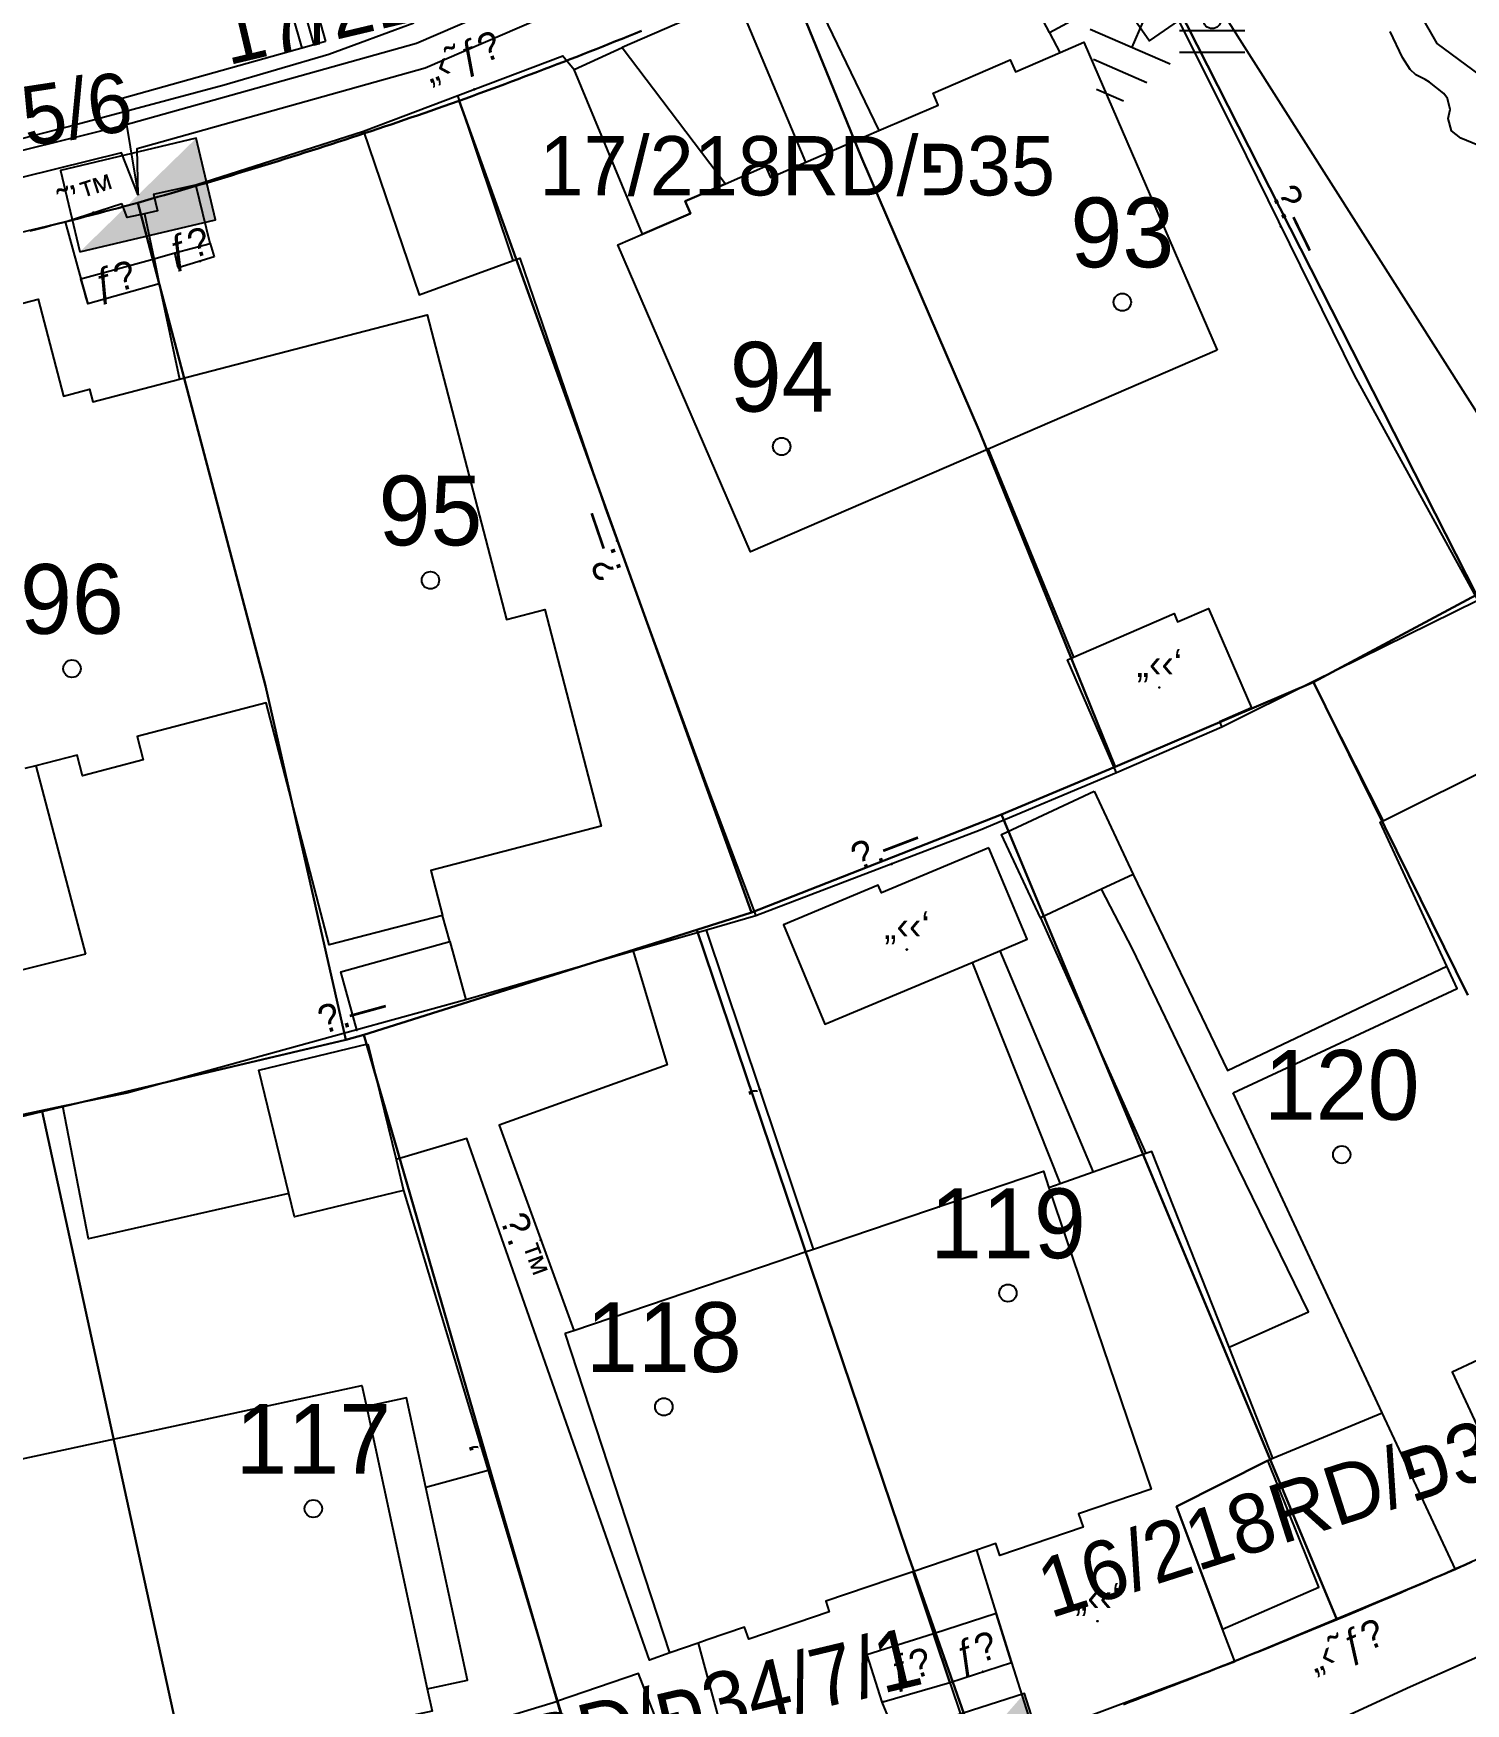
# Model space of a CAD drawing. Header units: metres. Extents: x 218299 to 220222, y 572714 to 574340.
# Drawn here: x 218894.91 to 218935.96, y 573434.64 to 573482.52 of the extents above; entities that cross this region are included whole.
import ezdxf
from ezdxf.enums import TextEntityAlignment as Align

# ---------------------------------------------------------------- set-up
doc = ezdxf.new("R2010")
doc.units = ezdxf.units.M
doc.header["$MEASUREMENT"] = 0
doc.linetypes.add('DASH15', pattern=[1.5, 1, -0.5])
for name, color, linetype in [('1602', 44, 'Continuous'), ('1603', 44, 'Continuous'), ('6011', 10, 'Continuous'), ('6151', 102, 'CABLEUNDEXIST03'), ('6201', 7, 'Continuous'), ('6241', 7, 'Continuous'), ('6261', 7, 'Continuous'), ('6561', 7, 'Continuous'), ('6701', 7, 'DASH15'), ('68154', 7, 'Continuous'), ('6911', 3, 'Continuous'), ('A_POINTS', 2, 'Continuous'), ('M2200', 253, 'Continuous'), ('M2207', 253, 'Continuous'), ('M2220', 253, 'Continuous'), ('M2401', 7, 'Continuous'), ('M2404', 7, 'Continuous'), ('M2407', 253, 'Continuous'), ('M2408', 253, 'Continuous'), ('M2412', 253, 'Continuous'), ('M2601', 253, 'Continuous'), ('M2602', 253, 'Continuous'), ('M2605', 253, 'Continuous'), ('M2612', 253, 'Continuous')]:
    doc.layers.add(name, color=color, linetype=linetype)
doc.styles.add('HEBTXT', font='HEBTXT')
doc.styles.add('MAVAT_HEBTXT', font='HEBTXT')
doc.linetypes.add('CABLEUNDEXIST03', pattern='A,3.5,[222,elecad.shx,S=0.01,R=0,X=0,Y=0],1.5', length=5)

# ---------------------------------------------------------------- blocks, each defined once
blk = doc.blocks.new('6261')
blk.add_lwpolyline([(-2, -1.2), (2, -1.2), (2, 1.2), (-2, 1.2)], close=True)
at = {"color": 0}
blk.add_solid([(2, 1.2), (-2, -1.2), (2, -1.2)], dxfattribs=at)
at = {"color": 0, "style": 'HEBTXT'}
blk.add_attdef('PIL_NAME', (2.689, 2.418), '', height=1.7, dxfattribs=at)
at = {"style": 'HEBTXT'}
blk.add_attdef('CAMUT_MONIM', (2.489, 0.218), '', height=1.7, dxfattribs=at)
at = {"color": 0, "style": 'HEBTXT', "flags": 1}
for tag, p in [('TYPE', (2.585, -1.773)), ('MAP_TYPE', (2.689, -3.782))]:
    blk.add_attdef(tag, p, '', height=1.7, dxfattribs=at)
blk = doc.blocks.new('6911')
at = {"layer": 'A_POINTS'}
blk.add_circle((0, 0), 0.25, dxfattribs=at)
at = {"color": 0, "style": 'HEBTXT', "flags": 1}
blk.add_attdef('CODE', (-2.918, 6.399), '', height=1.7, dxfattribs=at)
at = {"color": 0, "style": 'HEBTXT'}
for tag, p in [('PATH', (0.169, 4.708)), ('HTCH', (0.169, 2.708))]:
    blk.add_attdef(tag, text='', height=1.7, dxfattribs=at).set_placement(p, align=Align.MIDDLE_CENTER)
blk = doc.blocks.new('68154')
at = {"color": 0}
for p, q in [((0.9375, 0.9375), (-0.9375, 0.9375)), ((0.9375, 0.3125), (-0.9375, 0.3125)), ((0.9375, -0.3125), (-0.9375, -0.3125)), ((0.9375, -0.9375), (-0.9375, -0.9375))]:
    blk.add_line(p, q, dxfattribs=at)
at = {"layer": 'A_POINTS'}
blk.add_circle((0, 0), 0.25, dxfattribs=at)
blk = doc.blocks.new('6201')
at = {"color": 0}
blk.add_solid([(-2, 1), (2, 1), (0, 4.464)], dxfattribs=at)
at = {"color": 0, "style": 'HEBTXT'}
for tag, p, height in [('TRN_NAME', (2.777, 4.893), 3), ('POWER', (2.777, 1.493), 2)]:
    blk.add_attdef(tag, p, '', height=height, dxfattribs=at)
blk = doc.blocks.new('6561')
at = {"color": 0}
blk.add_line((0, 0), (-1.62, -3.72), dxfattribs=at)
at = {"color": 0, "flags": 128}
for points in [[(-2.812, -3.202), (-0.519, -4.199)], [(-2.718, -4.061), (-1.185, -4.727)], [(-2.624, -4.919), (-1.851, -5.255)]]:
    blk.add_lwpolyline(points, dxfattribs=at)
at = {"color": 0, "style": 'HEBTXT'}
for tag, p in [('TYPE', (1.691, -1.644)), ('DESC', (1.691, -4.209))]:
    blk.add_attdef(tag, p, '', height=1.5, dxfattribs=at)
blk = doc.blocks.new('6241')
at = {"color": 0}
blk.add_lwpolyline([(-2, -1.2), (2, -1.2), (2, 1.2), (-2, 1.2)], close=True, dxfattribs=at)
blk.add_lwpolyline([(-2, -1.2), (2, -1.2), (2, 1.2), (-2, 1.2)], close=True, dxfattribs=at)
at = {"color": 0, "const_width": 0.48}
blk.add_lwpolyline([(-1.44, 0), (1.44, 0)], dxfattribs=at)
blk.add_lwpolyline([(-1.44, 0), (1.44, 0)], dxfattribs=at)
at = {"color": 0, "style": 'HEBTXT'}
blk.add_attdef('PIL_NAME', (2.42, 1.776), '', height=1.7, dxfattribs=at)
at = {"color": 0, "style": 'HEBTXT', "flags": 1}
for tag, p in [('TYPE', (2.43, -0.61)), ('MAP_TYPE', (2.423, -2.677))]:
    blk.add_attdef(tag, p, '', height=1.7, dxfattribs=at)
blk = doc.blocks.new('1603')
at = {"layer": 'A_POINTS'}
blk.add_circle((0, 0), 0.25, dxfattribs=at)
at = {"color": 0, "style": 'HEBTXT'}
blk.add_attdef('PARCEL_NUM', text='', height=2, dxfattribs=at).set_placement((0, 1), align=Align.CENTER)
at = {"color": 0, "style": 'HEBTXT', "flags": 1}
blk.add_attdef('LOT_NUM', text='', height=2, dxfattribs=at).set_placement((0, -2.5), align=Align.CENTER)
blk = doc.blocks.new('M2407')
blk.add_circle((0, 0), 0.025)
at = {"style": 'MAVAT_HEBTXT'}
blk.add_attdef('NAME', text='', height=0.8, dxfattribs=at).set_placement((0, 1.592), align=Align.MIDDLE)
blk = doc.blocks.new('M2408')
blk.add_circle((0, 0), 0.025)
at = {"style": 'MAVAT_HEBTXT'}
blk.add_attdef('NAME', text='', height=0.8, dxfattribs=at).set_placement((0, 1.592), align=Align.MIDDLE)
blk = doc.blocks.new('M2601')
blk.add_circle((0, 0), 0.025)
at = {"style": 'MAVAT_HEBTXT'}
blk.add_attdef('NAME', text='', height=0.8, dxfattribs=at).set_placement((0, 1.592), align=Align.MIDDLE)
blk = doc.blocks.new('M2605')
blk.add_circle((0, 0), 0.025)
at = {"style": 'MAVAT_HEBTXT'}
blk.add_attdef('NAME', text='', height=0.8, dxfattribs=at).set_placement((0, 1.592), align=Align.MIDDLE)
blk = doc.blocks.new('M2612')
blk.add_circle((0, 0), 0.025)
at = {"style": 'MAVAT_HEBTXT'}
blk.add_attdef('NAME', text='', height=0.8, dxfattribs=at).set_placement((0, 1.592), align=Align.MIDDLE)
blk = doc.blocks.new('M2207')
blk.add_circle((0, 0), 0.025)
at = {"style": 'MAVAT_HEBTXT'}
blk.add_attdef('NAME', text='', height=0.8, dxfattribs=at).set_placement((0, 1.592), align=Align.MIDDLE)
blk = doc.blocks.new('M2412')
blk.add_circle((0, 0), 0.025)
at = {"style": 'MAVAT_HEBTXT'}
blk.add_attdef('NAME', text='', height=0.8, dxfattribs=at).set_placement((0, 1.592), align=Align.MIDDLE)
blk = doc.blocks.new('111')
at = {"layer": 'M2200'}
for points in [[(218928.838, 573473.44, 575.52), (218922.276, 573470.603, 575.52), (218915.462, 573467.656, 575.52), (218911.655, 573476.459, 575.28), (218912.369, 573476.768, 575.362), (218913.74, 573477.361, 575.52), (218913.74, 573477.361, 575.52), (218913.587, 573477.715, 575.52), (218913.587, 573477.715, 575.52), (218914.741, 573478.214, 575.52), (218915.895, 573478.713, 575.52), (218916.034, 573478.391, 575.52), (218917.047, 573478.829, 575.52), (218918.438, 573479.431, 575.52), (218919.145, 573479.737, 575.52), (218920.842, 573480.47, 575.52), (218920.842, 573480.47, 575.52), (218920.694, 573480.811, 575.52), (218920.694, 573480.811, 575.52), (218922.905, 573481.767, 575.52), (218922.905, 573481.767, 575.52), (218923.055, 573481.42, 575.52), (218923.055, 573481.42, 575.52), (218924.339, 573481.975, 575.52), (218925.02, 573482.27, 575.52)], [(218929.296, 573452.146, 570.96), (218935.719, 573455.14, 571.44), (218935.424, 573455.777, 571.44), (218933.51, 573459.908, 571.44), (218933.595, 573459.95, 571.44), (218940.359, 573463.322, 571.44), (218942.881, 573457.913, 571.44), (218942.809, 573457.879, 571.44), (218946.533, 573449.892, 570.96), (218946.533, 573449.892, 570.96), (218944.521, 573448.954, 570.84), (218944.705, 573448.559, 570.84), (218942.48, 573447.521, 570.84), (218942.369, 573447.759, 570.84), (218940.072, 573446.688, 570.84), (218937.612, 573445.541, 570.84), (218937.785, 573445.168, 570.84), (218935.572, 573444.136, 570.84), (218937.688, 573439.598, 570.723), (218937.755, 573439.453, 570.72), (218935.668, 573438.48, 570.72), (218935.668, 573438.48, 570.72), (218933.572, 573442.976, 570.799)], [(218904.498, 573453.556, 572.4), (218905.301, 573450.234, 571.453), (218905.515, 573449.347, 571.2), (218905.515, 573449.347, 571.2), (218902.388, 573448.591, 570.96), (218902.226, 573449.258, 571.15), (218901.371, 573452.801, 572.16), (218904.498, 573453.556, 572.4)], [(218910.15, 573445.254, 571.2), (218910.4, 573445.338, 571.2), (218916.286, 573447.333, 571.2), (218917.003, 573447.576, 571.2), (218917.266, 573447.665, 571.2), (218923.856, 573449.899, 571.2), (218924.018, 573449.423, 571.2), (218926.946, 573440.78, 571.2), (218926.946, 573440.78, 571.2), (218924.863, 573440.074, 571.2), (218924.863, 573440.074, 571.2), (218924.993, 573439.692, 571.2), (218924.993, 573439.692, 571.2), (218922.612, 573438.885, 571.2), (218922.612, 573438.885, 571.2), (218922.497, 573439.225, 571.2), (218922.497, 573439.225, 571.2), (218921.939, 573439.037, 571.186), (218920.118, 573438.419, 571.141), (218919.453, 573438.194, 571.125), (218917.618, 573437.572, 571.08), (218917.721, 573437.267, 571.08), (218915.411, 573436.485, 571.08), (218915.294, 573436.831, 571.08), (218914.221, 573436.462, 571.14), (218913.961, 573436.373, 571.154), (218913.148, 573436.093, 571.2), (218913.148, 573436.093, 571.2)], [(218890.059, 573440.684, 571.44), (218890.24, 573440.722, 571.437), (218904.319, 573443.76, 571.2), (218904.451, 573443.15, 571.207), (218906.196, 573435.058, 571.311), (218906.335, 573434.417, 571.32), (218904.114, 573433.938, 571.32), (218904.221, 573433.442, 571.32), (218901.928, 573432.947, 571.32), (218901.829, 573433.405, 571.32), (218899.209, 573432.84, 571.32), (218899.688, 573430.62, 570.84), (218899.397, 573430.557, 570.835), (218892.567, 573429.084, 570.72), (218891.335, 573434.794, 572.64), (218889.921, 573434.49, 570.84), (218889.496, 573436.462, 570.84), (218890.087, 573436.59, 571.596), (218890.905, 573436.766, 572.64)]]:
    blk.add_polyline3d(points, close=True, dxfattribs=at)
blk.add_polyline3d([(218892.218, 573474.165, 575.28), (218895.043, 573474.901, 575.28), (218895.767, 573472.124, 575.88), (218896.52, 573472.32, 575.76), (218896.614, 573471.958, 575.76), (218899.093, 573472.605, 575.76), (218901.404, 573473.207, 575.76), (218906.194, 573474.455, 575.76), (218908.472, 573465.716, 576.48), (218909.565, 573466.001, 576.24), (218911.182, 573459.795, 576.24), (218906.302, 573458.523, 576.48), (218906.638, 573457.235, 576.24), (218906.638, 573457.235, 576.24), (218903.39, 573456.388, 576.24), (218901.582, 573463.326, 576.48), (218897.879, 573462.361, 575.52), (218898.053, 573461.694, 575.04), (218896.315, 573461.241, 575.04), (218896.16, 573461.833, 575.76), (218894.982, 573461.526, 575.76), (218894.666, 573461.444, 575.76)], dxfattribs=at)
at = {"layer": 'M2207'}
for points in [[(218921.754, 573486.846, 574.98), (218916.854, 573484.477, 574.98), (218917.006, 573484.162, 574.99), (218919.145, 573479.737, 575.13), (218920.842, 573480.47, 575.13), (218920.694, 573480.811, 575.13), (218922.905, 573481.767, 575.13), (218923.055, 573481.42, 575.13), (218924.339, 573481.975, 575.13), (218924.039, 573482.542, 575.113), (218924.033, 573482.552, 575.112), (218921.754, 573486.846, 574.98)], [(218945.979, 573483.02, 574.86), (218943.831, 573480.956, 574.62), (218940.724, 573479.985, 574.62), (218937.59, 573480.432, 574.62), (218935.148, 573482.236, 574.62), (218933.687, 573484.794, 574.62), (218934.204, 573484.968, 574.62), (218936.8, 573485.842, 574.62), (218936.8, 573485.842, 574.62), (218937.503, 573484.502, 574.62), (218938.882, 573483.464, 574.62), (218940.537, 573483.33, 574.62), (218941.867, 573483.68, 574.62), (218943.105, 573484.842, 574.62), (218943.105, 573484.842, 574.62), (218945.979, 573483.02, 574.86), (218945.979, 573483.02, 574.86)], [(218912.369, 573476.768, 574.755), (218910.404, 573481.485, 574.755), (218910.404, 573481.485, 574.755), (218911.78, 573482.121, 574.68), (218911.78, 573482.121, 574.68), (218911.78, 573482.121, 574.68), (218914.741, 573478.214, 574.68), (218913.587, 573477.715, 574.68), (218913.74, 573477.361, 574.68)], [(218925.954, 573461.325, 575.16), (218925.954, 573461.325, 575.16), (218924.549, 573464.562, 575.16), (218924.718, 573464.636, 575.153), (218927.602, 573465.888, 575.04), (218927.705, 573465.651, 575.04), (218928.587, 573466.034, 574.56), (218929.823, 573463.185, 574.56), (218928.904, 573462.786, 575.04), (218928.97, 573462.634, 575.04), (218928.97, 573462.634, 575.04)], [(218925.311, 573460.801, 571.08), (218926.43, 573458.412, 571.08), (218926.43, 573458.412, 571.08), (218925.52, 573457.986, 570.915), (218923.778, 573457.169, 570.6), (218923.778, 573457.169, 570.6), (218922.658, 573459.558, 570.6), (218925.311, 573460.801, 571.08)], [(218922.296, 573459.175, 571.32), (218919.216, 573457.884, 571.44), (218919.125, 573458.1, 571.08), (218916.404, 573456.96, 571.08), (218917.596, 573454.118, 570.84), (218921.814, 573455.887, 571.014), (218922.606, 573456.22, 571.047), (218923.396, 573456.551, 571.08)], [(218907.307, 573454.818, 575.76), (218907.307, 573454.818, 575.76), (218904.178, 573453.952, 575.76), (218904.178, 573453.952, 575.76), (218903.717, 573455.616, 575.76), (218906.847, 573456.482, 575.76), (218906.847, 573456.482, 575.76), (218907.307, 573454.818, 575.76)], [(218904.451, 573443.15, 571.08), (218906.196, 573435.058, 571.08), (218907.348, 573435.307, 570.96), (218906.157, 573440.829, 570.96), (218905.603, 573443.399, 570.96), (218904.451, 573443.15, 571.08)], [(218930.293, 573441.606, 569.28), (218927.671, 573440.284, 569.28), (218928.994, 573436.773, 569.28), (218931.749, 573437.974, 569.28), (218930.293, 573441.606, 569.28)], [(218909.93, 573434.706, 570.48), (218909.93, 573434.706, 570.48), (218911.423, 573429.813, 569.76), (218911.423, 573429.813, 569.76), (218908.185, 573428.825, 569.52), (218908.09, 573429.138, 569.581), (218906.692, 573433.718, 570.48), (218909.928, 573434.706, 570.48)]]:
    blk.add_polyline3d(points, close=True, dxfattribs=at)
blk.add_polyline3d([(218923.609, 573433.705, 570.72), (218929.344, 573435.845, 570.72), (218929.344, 573435.845, 570.72), (218929.344, 573435.845, 570.72), (218928.994, 573436.773, 570.77), (218927.671, 573440.284, 570.96), (218927.671, 573440.284, 570.96), (218930.293, 573441.606, 570.732), (218930.432, 573441.677, 570.72), (218930.432, 573441.677, 570.72), (218929.179, 573444.858, 570.763), (218926.969, 573450.469, 570.84), (218926.795, 573450.407, 570.854), (218925.285, 573449.872, 570.977), (218924.338, 573449.536, 571.054), (218924.018, 573449.423, 571.08), (218926.946, 573440.78, 571.08), (218924.863, 573440.074, 570.96), (218924.993, 573439.692, 570.96), (218922.612, 573438.885, 570.96), (218922.497, 573439.225, 570.96), (218921.939, 573439.037, 570.96), (218922.507, 573437.224, 570.878), (218922.508, 573437.219, 570.878), (218922.947, 573435.819, 570.815), (218923.609, 573433.705, 570.72)], dxfattribs=at)
at = {"layer": 'M2220', "lineweight": -3}
blk.add_lwpolyline([(218936.312, 573479.323), (218935.826, 573479.518), (218935.558, 573479.729), (218935.456, 573480.084), (218935.514, 573480.345), (218935.437, 573480.66), (218935.34, 573480.802), (218934.927, 573481.121), (218934.799, 573481.198), (218934.533, 573481.337), (218934.369, 573481.484), (218934.149, 573481.834), (218933.801, 573482.575)], dxfattribs=at)
at = {"layer": 'M2401'}
for points in [[(218905.814, 573482.818, 572.374), (218903.375, 573481.917, 572.374), (218900.38, 573481.035, 572.614), (218896.128, 573479.901, 572.614), (218891.815, 573478.794, 572.734), (218888.449, 573477.881, 572.614), (218884.323, 573477.061, 572.854), (218880.572, 573476.5, 572.974), (218876.607, 573475.884, 572.974), (218871.714, 573475.392, 572.974), (218867.312, 573475.076, 572.974), (218863.38, 573474.967, 573.094), (218859.638, 573474.811, 573.214), (218856.486, 573474.817, 573.094), (218851.965, 573474.871, 573.094), (218847.898, 573475.197, 573.094), (218847.039, 573475.268, 573.183)], [(218890.258, 573422.659, 567.574), (218895.995, 573423.601, 567.574), (218902.313, 573424.95, 567.574), (218908.053, 573426.279, 567.334), (218914.556, 573428.092, 567.214), (218919.699, 573429.62, 567.214), (218924.56, 573431.131, 567.214), (218927.935, 573432.336, 567.214), (218931.189, 573433.657, 567.201), (218934.377, 573435.128, 567.094), (218940.265, 573437.732, 567.214), (218945.067, 573440.024, 567.094), (218950.467, 573442.813, 566.974), (218952.141, 573443.683, 567.051), (218955.66, 573445.512, 567.214), (218961.036, 573448.525, 567.094)]]:
    blk.add_polyline3d(points, dxfattribs=at)
at = {"layer": 'M2404'}
for points in [[(218905.814, 573482.818, 572.374), (218903.375, 573481.917, 572.374), (218900.38, 573481.035, 572.614), (218896.128, 573479.901, 572.614), (218891.815, 573478.794, 572.734), (218888.449, 573477.881, 572.614), (218884.323, 573477.061, 572.854), (218880.572, 573476.5, 572.974), (218876.607, 573475.884, 572.974), (218871.714, 573475.392, 572.974), (218867.312, 573475.076, 572.974), (218863.38, 573474.967, 573.094), (218859.638, 573474.811, 573.214), (218856.486, 573474.817, 573.094), (218851.965, 573474.871, 573.094), (218847.898, 573475.197, 573.094), (218847.039, 573475.268, 573.183)], [(218890.258, 573422.659, 567.574), (218895.995, 573423.601, 567.574), (218902.313, 573424.95, 567.574), (218908.053, 573426.279, 567.334), (218914.556, 573428.092, 567.214), (218919.699, 573429.62, 567.214), (218924.56, 573431.131, 567.214), (218927.935, 573432.336, 567.214), (218931.189, 573433.657, 567.201), (218934.377, 573435.128, 567.094), (218940.265, 573437.732, 567.214), (218945.067, 573440.024, 567.094), (218950.467, 573442.813, 566.974), (218952.141, 573443.683, 567.051), (218955.66, 573445.512, 567.214), (218961.036, 573448.525, 567.094)]]:
    blk.add_polyline3d(points, dxfattribs=at)
at = {"layer": 'M2407'}
for points in [[(218908.658, 573476.01, 572.827), (218907.069, 573480.739, 572.48)], [(218894.982, 573461.526, 573.07), (218896.397, 573456.125, 572.895)], [(218926.43, 573458.412, 568.65), (218929.132, 573452.789, 568.515), (218935.424, 573455.777, 568.425)], [(218929.179, 573444.858, 568.395), (218931.456, 573445.868, 568.395), (218928.644, 573451.619, 568.575), (218926.416, 573456.276, 568.575), (218925.52, 573457.986, 568.575)], [(218906.847, 573456.482, 573.335), (218906.638, 573457.235, 573.335)], [(218896.397, 573456.125, 572.895), (218892.76, 573455.212, 573.07)], [(218912.095, 573456.205, 568.65), (218913.075, 573452.949, 568.65), (218908.258, 573451.216, 568.74), (218910.4, 573445.338, 568.65)], [(218922.606, 573456.22, 568.605), (218925.285, 573449.872, 568.425)], [(218921.814, 573455.887, 568.605), (218924.338, 573449.536, 568.515)], [(218902.226, 573449.258, 568.909), (218896.486, 573447.96, 568.909), (218895.755, 573451.761, 568.909)], [(218913.148, 573436.093, 568.549), (218912.564, 573435.88, 568.549), (218907.332, 573450.838, 568.639), (218905.301, 573450.234, 568.639)], [(218907.94, 573441.324, 568.729), (218906.157, 573440.829, 568.729)]]:
    blk.add_polyline3d(points, dxfattribs=at)
at = {"layer": 'M2408'}
for points in [[(218904.373, 573479.721, 572.565), (218907.069, 573480.739, 572.48), (218910.084, 573481.878, 572.385), (218910.404, 573481.485, 572.385)], [(218898.346, 573477.91, 572.655), (218899.561, 573478.18, 572.655)], [(218935.668, 573438.48, 567.105), (218929.344, 573435.845, 567.105)]]:
    blk.add_polyline3d(points, dxfattribs=at)
at = {"layer": 'M2412'}
for points in [[(218900.092, 573476.114, 573.105), (218899.061, 573475.803, 573.105), (218898.963, 573476.234, 572.73), (218899.974, 573476.496, 572.73), (218899.974, 573476.496, 572.73)], [(218898.516, 573475.342, 573.03), (218896.472, 573474.766, 573.03), (218896.472, 573474.766, 573.03), (218896.447, 573474.856, 572.955), (218896.422, 573474.946, 572.88), (218896.371, 573475.126, 572.73), (218896.27, 573475.485, 572.43), (218896.27, 573475.485, 572.43), (218898.365, 573476.057, 572.43)], [(218922.508, 573437.219, 568.605), (218920.711, 573436.641, 568.605), (218921.178, 573435.243, 567.705), (218922.947, 573435.819, 567.705)], [(218920.711, 573436.641, 568.605), (218918.793, 573436.031, 568.53), (218918.793, 573436.031, 568.53), (218919.223, 573434.678, 567.48), (218919.223, 573434.678, 567.48), (218921.178, 573435.243, 567.555)]]:
    blk.add_polyline3d(points, close=True, dxfattribs=at)
at = {"layer": 'M2601'}
for points in [[(218898.361, 573476.075, 574.68), (218898.365, 573476.057, 574.68), (218898.516, 573475.342, 574.68), (218899.093, 573472.605, 574.68)], [(218922.276, 573470.603, 575.055), (218924.718, 573464.636, 574.605)], [(218923.778, 573457.169, 569.955), (218926.795, 573450.407, 569.955)], [(218917.266, 573447.665, 569.955), (218914.199, 573456.815, 570.255)], [(218905.515, 573449.347, 570.255), (218907.94, 573441.324, 570.13), (218908.433, 573439.694, 570.105), (218909.928, 573434.706, 569.955)]]:
    blk.add_polyline3d(points, dxfattribs=at)
at = {"layer": 'M2602'}
for points in [[(218898.346, 573477.91, 574.155), (218898.346, 573477.91, 574.155), (218898.46, 573477.435, 574.155), (218898.09, 573477.352, 574.155), (218897.6, 573477.243, 574.155), (218897.447, 573477.648, 574.155)], [(218898.09, 573477.352, 573.93), (218898.361, 573476.075, 573.93), (218898.363, 573476.064, 573.93), (218898.462, 573476.093, 573.93), (218898.963, 573476.234, 573.93)], [(218931.583, 573463.928, 570.105), (218933.595, 573459.95, 570.105)], [(218920.118, 573438.419, 569.576), (218920.711, 573436.641, 569.342), (218921.178, 573435.243, 569.159), (218921.178, 573435.243, 569.159), (218921.823, 573433.31, 568.905)], [(218913.961, 573436.373, 570.705), (218915.14, 573432.02, 570.555), (218918.926, 573433.183, 570.555)]]:
    blk.add_polyline3d(points, dxfattribs=at)
at = {"layer": 'M2605'}
for points in [[(218924.033, 573482.552, 572.88), (218927.078, 573484.206, 572.88), (218927.078, 573484.206, 572.88), (218927.122, 573484.118, 572.88), (218927.166, 573484.029, 572.88), (218929.362, 573479.632, 572.88), (218932.764, 573472.724, 572.73), (218936.311, 573466.268, 572.58), (218936.311, 573466.268, 572.58), (218931.583, 573463.928, 572.483), (218928.97, 573462.634, 572.43)], [(218917.047, 573478.829, 572.955), (218915.072, 573483.556, 572.955), (218911.78, 573482.121, 572.955)], [(218899.974, 573476.496, 573.255), (218899.561, 573478.18, 573.255), (218899.561, 573478.18, 573.255), (218899.561, 573478.18, 573.255), (218904.373, 573479.721, 573.405), (218904.373, 573479.721, 573.405), (218905.969, 573475.026, 573.405), (218908.658, 573476.01, 573.405), (218908.85, 573476.08, 573.405), (218911.298, 573468.92, 573.405), (218914.175, 573461.049, 573.405), (218915.617, 573457.225, 573.405), (218915.617, 573457.225, 573.405), (218914.199, 573456.815, 573.405), (218912.095, 573456.205, 573.405), (218908.028, 573455.027, 573.405), (218907.307, 573454.818, 573.405)], [(218891.454, 573476.091, 573.18), (218895.815, 573477.124, 573.18), (218895.815, 573477.124, 573.18), (218896.27, 573475.485, 573.18), (218896.472, 573474.766, 573.18)], [(218925.954, 573461.325, 572.43), (218922.045, 573459.677, 572.43), (218915.617, 573457.225, 572.43)], [(218904.178, 573453.952, 572.805), (218897.583, 573452.143, 572.805), (218895.755, 573451.761, 572.805), (218893.483, 573451.286, 572.805), (218887.66, 573450.068, 572.805), (218882.196, 573449.218, 572.805), (218880.374, 573448.935, 572.805), (218871.017, 573447.822, 572.805), (218870.572, 573447.769, 572.805), (218866.475, 573447.725, 572.96), (218864.913, 573447.708, 573.018), (218859.255, 573447.647, 573.232), (218858.644, 573447.64, 573.255), (218856.823, 573447.688, 573.255), (218847.777, 573447.925, 573.255), (218847.581, 573447.93, 573.255), (218837.478, 573448.898, 573.255), (218836.447, 573448.996, 573.255), (218836.006, 573449.038, 573.255), (218829.366, 573449.962, 573.255)], [(218930.432, 573441.677, 568.305), (218933.572, 573442.976, 568.305)], [(218918.793, 573436.031, 568.455), (218919.223, 573434.678, 568.455), (218920.222, 573432.279, 568.455), (218920.288, 573432.119, 568.455), (218914.304, 573430.2, 568.455), (218914.155, 573430.586, 568.455), (218912.252, 573435.502, 568.455), (218909.93, 573434.706, 568.455)]]:
    blk.add_polyline3d(points, dxfattribs=at)
at = {"layer": 'M2612'}
blk.add_polyline3d([(218895.815, 573477.124, 574.23), (218897.447, 573477.648, 574.23)], dxfattribs=at)
at = {"layer": 'M2207'}
ref = blk.add_blockref('M2207', (218927.18, 573463.771), dxfattribs=dict(at, xscale=0.5, yscale=0.5, zscale=0.5))
ref.add_attrib('NAME', '„‹‹‘', dxfattribs={"layer": '0', "height": 0.8, "style": 'MAVAT_HEBTXT'}).set_placement((218927.18, 573464.396), align=Align.MIDDLE)
ref = blk.add_blockref('M2207', (218919.944, 573456.255), dxfattribs=dict(at, xscale=0.5, yscale=0.5, zscale=0.5))
ref.add_attrib('NAME', '„‹‹‘', dxfattribs={"layer": '0', "height": 0.8, "style": 'MAVAT_HEBTXT'}).set_placement((218919.944, 573456.88), align=Align.MIDDLE)
ref = blk.add_blockref('M2207', (218925.411, 573436.998), dxfattribs=dict(at, xscale=0.5, yscale=0.5, zscale=0.5))
ref.add_attrib('NAME', '„‹‹‘', dxfattribs={"layer": '0', "height": 0.8, "style": 'MAVAT_HEBTXT'}).set_placement((218925.411, 573437.623), align=Align.MIDDLE)
at = {"layer": 'M2407'}
ref = blk.add_blockref('M2407', (218909.456, 573447.927), dxfattribs=dict(at, xscale=0.5, yscale=0.5, zscale=0.5))
ref.add_attrib('NAME', '\x8e.™', dxfattribs={"layer": '0', "height": 0.8, "rotation": 290.0205, "style": 'MAVAT_HEBTXT'}).set_placement((218908.986, 573447.747), align=Align.MIDDLE)
at = {"layer": 'M2408'}
ref = blk.add_blockref('M2408', (218907.541, 573480.917), dxfattribs=dict(at, xscale=0.5, yscale=0.5, zscale=0.5))
ref.add_attrib('NAME', '„‹˜ƒ\x8e', dxfattribs={"layer": '0', "height": 0.8, "rotation": 20.6864, "style": 'MAVAT_HEBTXT'}).set_placement((218907.223, 573481.759), align=Align.MIDDLE)
ref = blk.add_blockref('M2408', (218932.209, 573437.038), dxfattribs=dict(at, xscale=0.5, yscale=0.5, zscale=0.5))
ref.add_attrib('NAME', '„‹˜ƒ\x8e', dxfattribs={"layer": '0', "height": 0.8, "rotation": 22.6207, "style": 'MAVAT_HEBTXT'}).set_placement((218932.555, 573436.208), align=Align.MIDDLE)
at = {"layer": 'M2412'}
ref = blk.add_blockref('M2412', (218899.691, 573475.993), dxfattribs=dict(at, xscale=0.5, yscale=0.5, zscale=0.5))
ref.add_attrib('NAME', 'ƒ\x8e', dxfattribs={"layer": '0', "height": 0.8, "rotation": 16.7725, "style": 'MAVAT_HEBTXT'}).set_placement((218899.386, 573476.344, -0.375), align=Align.MIDDLE)
ref = blk.add_blockref('M2412', (218896.287, 573475.49), dxfattribs=dict(at, xscale=0.5, yscale=0.5, zscale=0.5))
ref.add_attrib('NAME', 'ƒ\x8e', dxfattribs={"layer": '0', "height": 0.8, "rotation": 15.2504, "style": 'MAVAT_HEBTXT'}).set_placement((218897.261, 573475.39), align=Align.MIDDLE)
ref = blk.add_blockref('M2412', (218922.12, 573435.55), dxfattribs=dict(at, xscale=0.5, yscale=0.5, zscale=0.5))
ref.add_attrib('NAME', 'ƒ\x8e', dxfattribs={"layer": '0', "height": 0.8, "rotation": 18.0283, "style": 'MAVAT_HEBTXT'}).set_placement((218921.95, 573436.073), align=Align.MIDDLE)
ref = blk.add_blockref('M2412', (218919.254, 573434.687), dxfattribs=dict(at, xscale=0.5, yscale=0.5, zscale=0.5))
ref.add_attrib('NAME', 'ƒ\x8e', dxfattribs={"layer": '0', "height": 0.8, "rotation": 16.1263, "style": 'MAVAT_HEBTXT'}).set_placement((218920.065, 573435.617), align=Align.MIDDLE)
at = {"layer": 'M2601'}
ref = blk.add_blockref('M2601', (218915.732, 573452.24), dxfattribs=dict(at, xscale=0.5, yscale=0.5, zscale=0.5))
ref.add_attrib('NAME', '‚', dxfattribs={"layer": '0', "height": 0.8, "rotation": 108.5305, "style": 'MAVAT_HEBTXT'}).set_placement((218915.211, 573452.065), align=Align.MIDDLE)
ref = blk.add_blockref('M2601', (218907.728, 573442.027), dxfattribs=dict(at, xscale=0.5, yscale=0.5, zscale=0.5))
ref.add_attrib('NAME', '‚', dxfattribs={"layer": '0', "height": 0.8, "rotation": 106.8194, "style": 'MAVAT_HEBTXT'}).set_placement((218907.201, 573441.868), align=Align.MIDDLE)
at = {"layer": 'M2605'}
ref = blk.add_blockref('M2605', (218930.667, 573476.982), dxfattribs=dict(at, xscale=0.5, yscale=0.5, zscale=0.5))
ref.add_attrib('NAME', '\x9a.—', dxfattribs={"layer": '0', "height": 0.8, "rotation": 296.2202, "style": 'MAVAT_HEBTXT'}).set_placement((218931.161, 573477.225), align=Align.MIDDLE)
ref = blk.add_blockref('M2605', (218911.643, 573467.978), dxfattribs=dict(at, xscale=0.5, yscale=0.5, zscale=0.5))
ref.add_attrib('NAME', '\x9a.—', dxfattribs={"layer": '0', "height": 0.8, "rotation": 108.8796, "style": 'MAVAT_HEBTXT'}).set_placement((218911.122, 573467.8), align=Align.MIDDLE)
ref = blk.add_blockref('M2605', (218919.503, 573458.707), dxfattribs=dict(at, xscale=0.5, yscale=0.5, zscale=0.5))
ref.add_attrib('NAME', '\x9a.—', dxfattribs={"layer": '0', "height": 0.8, "rotation": 20.8736, "style": 'MAVAT_HEBTXT'}).set_placement((218919.307, 573459.221), align=Align.MIDDLE)
ref = blk.add_blockref('M2605', (218904.178, 573453.952), dxfattribs=dict(at, xscale=0.5, yscale=0.5, zscale=0.5))
ref.add_attrib('NAME', '\x9a.—', dxfattribs={"layer": '0', "height": 0.8, "rotation": 15.339, "style": 'MAVAT_HEBTXT'}).set_placement((218904.032, 573454.483), align=Align.MIDDLE)
at = {"layer": 'M2612'}
ref = blk.add_blockref('M2612', (218896.631, 573477.386), dxfattribs=dict(at, xscale=0.5, yscale=0.5, zscale=0.5))
ref.add_attrib('NAME', '˜’™', dxfattribs={"layer": '0', "height": 0.8, "rotation": 17.8227, "style": 'MAVAT_HEBTXT'}).set_placement((218896.463, 573477.91), align=Align.MIDDLE)

msp = doc.modelspace()

# ---------------------------------------------------------------- linework, layer by layer
at = {"layer": '1602'}
for points in [[(218944.96, 573501.11), (218959.76, 573480.75), (218943.388, 573470.151), (218940.73, 573468.76), (218936.27, 573466.43), (218925, 573488.63)], [(218925, 573488.63), (218936.27, 573466.43), (218931.6, 573463.92), (218925.91, 573461.49), (218922.04, 573471.09), (218918.63, 573478.98), (218916.46, 573484.34)], [(218916.46, 573484.34), (218918.63, 573478.98), (218922.04, 573471.09), (218925.91, 573461.49), (218922.66, 573460.13), (218915.49, 573457.32), (218907.11, 573480.59), (218907.298, 573480.6581), (218907.486, 573480.7265), (218907.6738, 573480.7952), (218907.8616, 573480.8641), (218908.0493, 573480.9332), (218908.2368, 573481.0026), (218908.4243, 573481.0723), (218908.6117, 573481.1422), (218908.7989, 573481.2124), (218908.9861, 573481.2829), (218909.1732, 573481.3536), (218909.3602, 573481.4245), (218909.5471, 573481.4957), (218909.7339, 573481.5672), (218909.9206, 573481.6389), (218910.1072, 573481.7109), (218910.2937, 573481.7831), (218910.4801, 573481.8556), (218910.6664, 573481.9284), (218910.8526, 573482.0014), (218911.0387, 573482.0746), (218911.2247, 573482.1481), (218911.4106, 573482.2219), (218911.5964, 573482.2959), (218911.7821, 573482.3702), (218911.9677, 573482.4447), (218912.1532, 573482.5195), (218912.3386, 573482.5945)], [(218912.3386, 573482.5945), (218912.1532, 573482.5195), (218911.9677, 573482.4447), (218911.7821, 573482.3702), (218911.5964, 573482.2959), (218911.4106, 573482.2219), (218911.2247, 573482.1481), (218911.0387, 573482.0746), (218910.8526, 573482.0014), (218910.6664, 573481.9284), (218910.4801, 573481.8556), (218910.2937, 573481.7831), (218910.1072, 573481.7109), (218909.9206, 573481.6389), (218909.7339, 573481.5672), (218909.5471, 573481.4957), (218909.3602, 573481.4245), (218909.1732, 573481.3536), (218908.9861, 573481.2829), (218908.7989, 573481.2124), (218908.6117, 573481.1422), (218908.4243, 573481.0723), (218908.2368, 573481.0026), (218908.0493, 573480.9332), (218907.8616, 573480.8641), (218907.6738, 573480.7952), (218907.486, 573480.7265), (218907.298, 573480.6581), (218907.11, 573480.59), (218906.8614, 573480.5023), (218906.6727, 573480.436), (218906.4839, 573480.3701), (218906.2951, 573480.3043), (218906.1061, 573480.2389), (218905.917, 573480.1736), (218905.7278, 573480.1087), (218905.5386, 573480.044), (218905.3493, 573479.9795), (218905.1598, 573479.9154), (218904.9703, 573479.8515), (218904.7807, 573479.7878), (218904.591, 573479.7244), (218904.4013, 573479.6613), (218904.2114, 573479.5984), (218904.0215, 573479.5358), (218903.8314, 573479.4734), (218903.6413, 573479.4113), (218903.4511, 573479.3495), (218903.2608, 573479.2879), (218903.0705, 573479.2266), (218902.88, 573479.1655), (218902.6895, 573479.1047), (218902.4989, 573479.0442), (218902.3082, 573478.9839), (218902.1174, 573478.9239), (218901.9265, 573478.8642), (218901.7356, 573478.8047), (218901.5445, 573478.7454), (218901.3534, 573478.6865), (218901.1622, 573478.6278), (218900.971, 573478.5693), (218900.7796, 573478.5112), (218900.5882, 573478.4532), (218900.3967, 573478.3956), (218900.2051, 573478.3382), (218900.0134, 573478.2811), (218899.8217, 573478.2242), (218899.6298, 573478.1676), (218899.4379, 573478.1113), (218899.246, 573478.0552), (218899.0539, 573477.9994), (218898.8618, 573477.9438), (218898.6696, 573477.8885), (218898.4773, 573477.8335), (218898.2849, 573477.7787), (218898.0925, 573477.7242), (218897.9, 573477.67), (218897.5271, 573477.5687), (218897.334, 573477.5166), (218897.1408, 573477.4649), (218896.9476, 573477.4133), (218896.7542, 573477.3621), (218896.5609, 573477.3111), (218896.3674, 573477.2604), (218896.1739, 573477.2099), (218895.9803, 573477.1597), (218895.7866, 573477.1098), (218895.5929, 573477.0601), (218895.3991, 573477.0107), (218895.2052, 573476.9616), (218895.0112, 573476.9128), (218894.8172, 573476.8642)], [(218894.8172, 573476.8642), (218895.0112, 573476.9128), (218895.2052, 573476.9616), (218895.3991, 573477.0107), (218895.5929, 573477.0601), (218895.7866, 573477.1098), (218895.9803, 573477.1597), (218896.1739, 573477.2099), (218896.3674, 573477.2604), (218896.5609, 573477.3111), (218896.7542, 573477.3621), (218896.9476, 573477.4133), (218897.1408, 573477.4649), (218897.334, 573477.5166), (218897.5271, 573477.5687), (218897.9, 573477.67), (218899.36, 573472.13), (218901.56, 573463.82), (218903.86, 573453.67), (218895.16, 573451.61), (218893.52, 573451.22)], [(218936.02, 573454.95), (218931.6, 573463.92), (218936.27, 573466.43)], [(218936.1325, 573438.6993), (218935.9494, 573438.6189), (218935.7662, 573438.5386), (218935.5829, 573438.4586), (218935.3996, 573438.3787), (218935.2161, 573438.2991), (218935.0326, 573438.2196), (218934.849, 573438.1403), (218934.6653, 573438.0612), (218934.4815, 573437.9823), (218934.2976, 573437.9036), (218934.1137, 573437.825), (218933.9297, 573437.7467), (218933.7456, 573437.6685), (218933.5614, 573437.5906), (218933.3772, 573437.5128), (218933.1928, 573437.4352), (218933.0084, 573437.3578), (218932.8239, 573437.2805), (218932.6394, 573437.2035), (218932.4547, 573437.1267), (218932.27, 573437.05), (218922.66, 573460.13), (218925.91, 573461.49), (218931.6, 573463.92), (218936.02, 573454.95)], [(218922.02, 573433.1), (218919.94, 573439.01), (218917.19, 573447.15), (218913.92, 573456.82), (218915.49, 573457.32), (218922.66, 573460.13), (218932.27, 573437.05), (218931.9135, 573436.9014), (218931.7288, 573436.8248), (218931.544, 573436.7483), (218931.3591, 573436.672), (218931.1742, 573436.5959), (218930.9891, 573436.52), (218930.804, 573436.4443), (218930.6188, 573436.3688), (218930.4335, 573436.2934), (218930.2482, 573436.2183), (218930.0628, 573436.1433), (218929.8773, 573436.0685), (218929.6917, 573435.994), (218929.5061, 573435.9196), (218929.3203, 573435.8454), (218929.1345, 573435.7713), (218928.9487, 573435.6975), (218928.7627, 573435.6239), (218928.5767, 573435.5504), (218928.3906, 573435.4772), (218928.2044, 573435.4041), (218928.0182, 573435.3312), (218927.8318, 573435.2586), (218927.6454, 573435.1861), (218927.459, 573435.1138), (218927.2724, 573435.0416), (218927.0858, 573434.9697), (218926.8991, 573434.898), (218926.7123, 573434.8264), (218926.5255, 573434.7551), (218926.3386, 573434.6839), (218926.1516, 573434.613)], [(218911.33, 573429.83), (218904.38, 573453.81), (218913.92, 573456.82), (218917.19, 573447.15), (218919.94, 573439.01), (218922.02, 573433.1)], [(218899.13, 573433.39), (218897.3, 573441.8), (218895.16, 573451.61), (218903.86, 573453.67), (218904.38, 573453.81), (218911.33, 573429.83)], [(218893.52, 573451.22), (218895.16, 573451.61), (218897.3, 573441.8), (218899.13, 573433.39)], [(218926.1516, 573434.613), (218926.3386, 573434.6839), (218926.5255, 573434.7551), (218926.7123, 573434.8264), (218926.8991, 573434.898), (218927.0858, 573434.9697), (218927.2724, 573435.0416), (218927.459, 573435.1138), (218927.6454, 573435.1861), (218927.8318, 573435.2586), (218928.0182, 573435.3312), (218928.2044, 573435.4041), (218928.3906, 573435.4772), (218928.5767, 573435.5504), (218928.7627, 573435.6239), (218928.9487, 573435.6975), (218929.1345, 573435.7713), (218929.3203, 573435.8454), (218929.5061, 573435.9196), (218929.6917, 573435.994), (218929.8773, 573436.0685), (218930.0628, 573436.1433), (218930.2482, 573436.2183), (218930.4335, 573436.2934), (218930.6188, 573436.3688), (218930.804, 573436.4443), (218930.9891, 573436.52), (218931.1742, 573436.5959), (218931.3591, 573436.672), (218931.544, 573436.7483), (218931.7288, 573436.8248), (218931.9135, 573436.9014), (218932.27, 573437.05), (218932.4547, 573437.1267), (218932.6394, 573437.2035), (218932.8239, 573437.2805), (218933.0084, 573437.3578), (218933.1928, 573437.4352), (218933.3772, 573437.5128), (218933.5614, 573437.5906), (218933.7456, 573437.6685), (218933.9297, 573437.7467), (218934.1137, 573437.825), (218934.2976, 573437.9036), (218934.4815, 573437.9823), (218934.6653, 573438.0612), (218934.849, 573438.1403), (218935.0326, 573438.2196), (218935.2161, 573438.2991), (218935.3996, 573438.3787), (218935.5829, 573438.4586), (218935.7662, 573438.5386), (218935.9494, 573438.6189), (218936.1325, 573438.6993)]]:
    msp.add_lwpolyline(points, dxfattribs=at)
msp.add_lwpolyline([(218904.38, 573453.81), (218903.86, 573453.67), (218901.56, 573463.82), (218899.36, 573472.13), (218897.9, 573477.67), (218898.0925, 573477.7242), (218898.2849, 573477.7787), (218898.4773, 573477.8335), (218898.6696, 573477.8885), (218898.8618, 573477.9438), (218899.0539, 573477.9994), (218899.246, 573478.0552), (218899.4379, 573478.1113), (218899.6298, 573478.1676), (218899.8217, 573478.2242), (218900.0134, 573478.2811), (218900.2051, 573478.3382), (218900.3967, 573478.3956), (218900.5882, 573478.4532), (218900.7796, 573478.5112), (218900.971, 573478.5693), (218901.1622, 573478.6278), (218901.3534, 573478.6865), (218901.5445, 573478.7454), (218901.7356, 573478.8047), (218901.9265, 573478.8642), (218902.1174, 573478.9239), (218902.3082, 573478.9839), (218902.4989, 573479.0442), (218902.6895, 573479.1047), (218902.88, 573479.1655), (218903.0705, 573479.2266), (218903.2608, 573479.2879), (218903.4511, 573479.3495), (218903.6413, 573479.4113), (218903.8314, 573479.4734), (218904.0215, 573479.5358), (218904.2114, 573479.5984), (218904.4013, 573479.6613), (218904.591, 573479.7244), (218904.7807, 573479.7878), (218904.9703, 573479.8515), (218905.1598, 573479.9154), (218905.3493, 573479.9795), (218905.5386, 573480.044), (218905.7278, 573480.1087), (218905.917, 573480.1736), (218906.1061, 573480.2389), (218906.2951, 573480.3043), (218906.4839, 573480.3701), (218906.6727, 573480.436), (218906.8614, 573480.5023), (218907.11, 573480.59), (218915.49, 573457.32), (218913.92, 573456.82)], close=True, dxfattribs=at)
at = {"layer": '6011'}
msp.add_lwpolyline([(219013.3134, 573346.0718), (218992.3531, 573386.023), (218962.398, 573430.5677), (218928.2572, 573484.3005)], dxfattribs=at)
at = {"layer": '6151'}
for points in [[(218900.0964, 573492.138), (218902.9471, 573482.1966), (218897.4542, 573480.6568), (218897.9059, 573477.8887)], [(218839.6233, 573473.5754), (218840.6243, 573475.5188), (218848.8696, 573474.6102), (218868.2702, 573474.6708), (218884.9724, 573476.7908), (218897.4616, 573479.88), (218905.8887, 573482.2423), (218922.3846, 573489.3589), (218925.0689, 573485.3309), (218926.24, 573484.8443), (218926.4479, 573484.6717), (218926.4425, 573484.4336), (218926.6362, 573484.4325), (218926.635, 573484.5165)], [(218897.9059, 573477.8887), (218897.8815, 573479.2188), (218906.1399, 573481.5338), (218915.4233, 573485.5475), (218916.2542, 573484.7181)], [(218897.9059, 573477.8887), (218897.4315, 573479.0999), (218885.1102, 573476.0523), (218878.5271, 573475.2167), (218878.4784, 573473.7552)]]:
    msp.add_lwpolyline(points, dxfattribs=at)
at = {"layer": '6701'}
msp.add_lwpolyline([(218903.284, 573482.293), (218902.611, 573482.1), (218900.29, 573490.194), (218900.963, 573490.387)], close=True, dxfattribs=at)

# ---------------------------------------------------------------- block references
msp.add_blockref('111', (0, 0))
at = {"layer": '1603'}
for p, values in [((218926.1188, 573474.8171), {'PARCEL_NUM': '93'}), ((218916.3553, 573470.6793), {'PARCEL_NUM': '94'}), ((218906.2879, 573466.8449), {'PARCEL_NUM': '95'}), ((218896.0124, 573464.3085), {'PARCEL_NUM': '96'}), ((218932.4089, 573450.3757), {'PARCEL_NUM': '120'}), ((218922.8412, 573446.4058), {'PARCEL_NUM': '119'}), ((218912.9781, 573443.1449), {'PARCEL_NUM': '118'}), ((218902.9308, 573440.2262), {'PARCEL_NUM': '117'})]:
    msp.add_blockref('1603', p, dxfattribs=at).add_auto_attribs(values)
at = {"layer": '6201', "rotation": 125.2745912699613}
msp.add_blockref('6201', (218928.0076, 573485.8457), dxfattribs=at)
at = {"layer": '6241'}
ref = msp.add_blockref('6241', (218926.74, 573484.6365), dxfattribs=dict(at, rotation=304.8399999999059))
ref.add_attrib('PIL_NAME', '17/218RD/פ35', (218909.41, 573477.878), dxfattribs={"layer": '0', "color": 0, "height": 1.7, "style": 'HEBTXT'})
at = {"layer": '6261'}
ref = msp.add_blockref('6261', (218897.9059, 573477.8887), dxfattribs=dict(at, rotation=13.32999999999589))
ref.add_attrib('PIL_NAME', '17/218RD/פ35/5', (218900.4793, 573481.6043), dxfattribs={"layer": '0', "color": 0, "height": 1.7, "rotation": 13.33, "style": 'HEBTXT'})
ref = msp.add_blockref('6261', (218878.4784, 573473.7552), dxfattribs=dict(at, rotation=8.669999999997325))
ref.add_attrib('PIL_NAME', '17/218RD/פ35/6', (218881.3451, 573477.2495), dxfattribs={"layer": '0', "color": 0, "height": 1.7, "rotation": 8.67, "style": 'HEBTXT'})
ref = msp.add_blockref('6261', (218921.7743, 573433.1701), dxfattribs=dict(at, rotation=17.76999999999452))
ref.add_attrib('PIL_NAME', '16/218RD/פ34/6/2', (218924.0523, 573437.0738), dxfattribs={"layer": '0', "color": 0, "height": 1.7, "rotation": 17.77, "style": 'HEBTXT'})
ref = msp.add_blockref('6261', (218899.8402, 573427.1702), dxfattribs=dict(at, rotation=13.45999999999585))
ref.add_attrib('PIL_NAME', '16/218RD/פ34/7/1', (218902.4051, 573430.8916), dxfattribs={"layer": '0', "color": 0, "height": 1.7, "rotation": 13.46, "style": 'HEBTXT'})
at = {"layer": '6561'}
msp.add_blockref('6561', (218928.0076, 573485.8457), dxfattribs=at)
at = {"layer": '68154'}
msp.add_blockref('68154', (218928.6943, 573482.9094), dxfattribs=at)
at = {"layer": '6911'}
ref = msp.add_blockref('6911', (218928.6943, 573482.9094), dxfattribs=dict(at, rotation=290.5201))
ref.add_attrib('PATH', '17/218RD - 35/17/218פRD', dxfattribs={"layer": '0', "color": 0, "height": 1.7, "rotation": 290.5201, "style": 'HEBTXT'}).set_placement((218944.0868, 573472.9579), align=Align.MIDDLE_CENTER)
ref.add_attrib('HTCH', '(150)תשוחנ', dxfattribs={"layer": '0', "color": 0, "height": 1.7, "rotation": 290.5201, "style": 'HEBTXT'}).set_placement((218940.2503, 573473.2842), align=Align.MIDDLE_CENTER)

doc.saveas('drawing.dxf')
